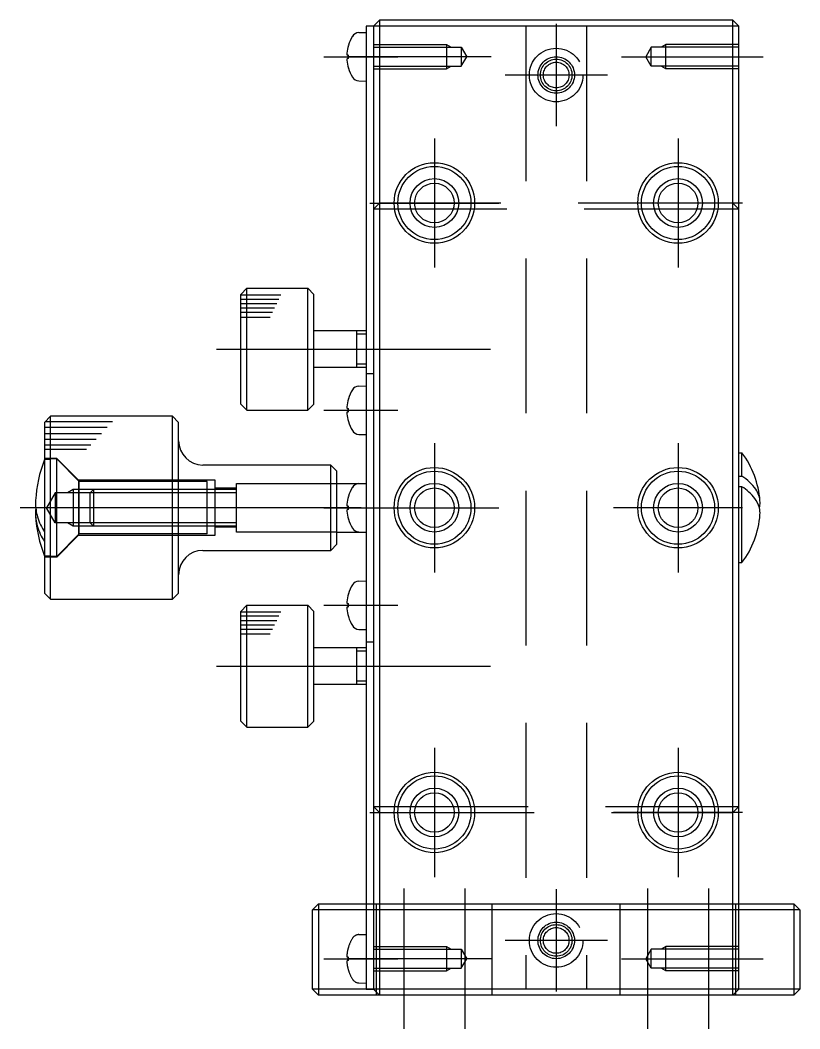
# Model space of a CAD drawing. Extents: x 1 to 266, y 0 to 225.
# Drawn here: x 201.6 to 265.6, y 64.4 to 147.2 of the extents above; entities that cross this region are included whole.
import ezdxf

# ---------------------------------------------------------------- set-up
doc = ezdxf.new("R2010")
doc.units = 0
doc.linetypes.add('CENTER', pattern=[50.8, 31.75, -6.35, 6.35, -6.35])
doc.linetypes.add('DASHED', pattern=[19.05, 12.7, -6.35])
doc.layers.get('0').update_dxf_attribs({"linetype": 'CONTINUOUS'})
doc.layers.add('CENTER', color=1, linetype='CENTER')

msp = doc.modelspace()

# ---------------------------------------------------------------- linework, layer by layer
at = {"color": 7, "linetype": 'CONTINUOUS'}
for p, q in [((230.596, 146.651), (229.996, 146.651)), ((229.996, 146.651), (229.996, 74.651)), ((231.096, 147.151), (230.596, 146.651)), ((230.596, 146.651), (230.596, 74.651)), ((260.596, 146.651), (230.596, 146.651)), ((260.096, 147.151), (231.096, 147.151)), ((231.096, 147.151), (231.096, 74.651)), ((260.596, 146.651), (260.096, 147.151)), ((260.096, 74.651), (260.096, 147.151)), ((260.596, 74.651), (260.596, 146.651)), ((229.392, 146.13), (229.996, 146.151)), ((229.392, 146.13), (229.996, 146.151)), ((228.533, 145.068), (228.533, 145.069)), ((228.533, 145.068), (228.533, 145.069)), ((228.533, 144.289), (228.533, 144.012)), ((228.533, 144.012), (228.533, 144.289)), ((228.533, 143.234), (228.533, 143.232)), ((228.533, 143.234), (228.533, 143.232)), ((229.392, 142.172), (229.996, 142.151)), ((229.392, 142.172), (229.996, 142.151)), ((219.706, 124.651), (220.206, 125.151)), ((220.206, 115.151), (220.206, 125.151)), ((220.206, 125.151), (225.206, 125.151)), ((225.206, 115.151), (225.206, 125.151)), ((225.706, 124.651), (225.206, 125.151)), ((219.706, 115.651), (219.706, 124.651)), ((225.706, 115.651), (225.706, 124.651)), ((229.206, 121.651), (225.706, 121.651)), ((229.206, 121.651), (229.206, 118.651)), ((229.996, 121.651), (229.206, 121.651)), ((229.206, 118.651), (225.706, 118.651)), ((229.996, 118.651), (229.206, 118.651)), ((229.392, 117.13), (229.996, 117.151)), ((229.392, 117.13), (229.996, 117.151)), ((228.533, 116.068), (228.533, 116.069)), ((228.533, 116.068), (228.533, 116.069)), ((219.706, 115.651), (220.206, 115.151)), ((220.206, 115.151), (225.206, 115.151)), ((225.706, 115.651), (225.206, 115.151)), ((228.533, 115.289), (228.533, 115.012)), ((228.533, 115.012), (228.533, 115.289)), ((204.096, 114.651), (203.596, 114.151)), ((214.096, 114.651), (204.096, 114.651)), ((204.096, 99.651), (204.096, 114.651)), ((214.596, 114.151), (214.096, 114.651)), ((214.096, 99.651), (214.096, 114.651)), ((228.533, 114.234), (228.533, 114.232)), ((228.533, 114.234), (228.533, 114.232)), ((203.596, 114.151), (203.596, 107.151)), ((214.596, 112.651), (214.596, 114.151)), ((214.596, 101.651), (214.596, 112.651)), ((229.392, 113.172), (229.996, 113.151)), ((229.392, 113.172), (229.996, 113.151)), ((260.596, 111.651), (260.846, 111.651)), ((260.846, 109.746), (260.846, 111.651)), ((227.096, 110.651), (216.596, 110.651)), ((227.596, 110.151), (227.096, 110.651)), ((227.096, 103.651), (227.096, 110.651)), ((227.596, 107.151), (227.596, 110.151)), ((260.596, 109.746), (260.846, 109.746)), ((227.596, 109.151), (229.996, 109.151)), ((229.392, 109.13), (229.996, 109.151)), ((229.392, 109.13), (229.996, 109.151)), ((260.846, 108.87), (260.596, 108.87)), ((260.846, 102.651), (260.846, 108.87)), ((228.533, 108.068), (228.533, 108.069)), ((228.533, 108.068), (228.533, 108.069)), ((203.596, 107.151), (203.596, 100.151)), ((227.596, 104.151), (227.596, 107.151)), ((228.533, 107.289), (228.533, 107.012)), ((228.533, 107.012), (228.533, 107.289)), ((228.533, 106.234), (228.533, 106.232)), ((228.533, 106.234), (228.533, 106.232)), ((227.596, 105.151), (229.996, 105.151)), ((229.392, 105.172), (229.996, 105.151)), ((229.392, 105.172), (229.996, 105.151)), ((216.596, 103.651), (227.096, 103.651)), ((227.096, 103.651), (227.596, 104.151)), ((260.596, 102.651), (260.846, 102.651)), ((214.596, 100.151), (214.596, 101.651)), ((229.392, 101.13), (229.996, 101.151)), ((229.392, 101.13), (229.996, 101.151)), ((203.596, 100.151), (204.096, 99.651)), ((214.096, 99.651), (214.596, 100.151)), ((204.096, 99.651), (214.096, 99.651)), ((228.533, 100.068), (228.533, 100.069)), ((228.533, 100.068), (228.533, 100.069)), ((219.706, 98.651), (220.206, 99.151)), ((219.706, 89.651), (219.706, 98.651)), ((220.206, 89.151), (220.206, 99.151)), ((220.206, 99.151), (225.206, 99.151)), ((225.206, 89.151), (225.206, 99.151)), ((225.706, 98.651), (225.206, 99.151)), ((225.706, 89.651), (225.706, 98.651)), ((228.533, 99.289), (228.533, 99.012)), ((228.533, 99.012), (228.533, 99.289)), ((228.533, 98.234), (228.533, 98.232)), ((228.533, 98.234), (228.533, 98.232)), ((229.392, 97.172), (229.996, 97.151)), ((229.392, 97.172), (229.996, 97.151)), ((229.206, 95.651), (225.706, 95.651)), ((229.206, 95.651), (229.206, 92.651)), ((229.996, 95.651), (229.206, 95.651)), ((229.206, 92.651), (225.706, 92.651)), ((229.996, 92.651), (229.206, 92.651)), ((219.706, 89.651), (220.206, 89.151)), ((225.706, 89.651), (225.206, 89.151)), ((220.206, 89.151), (225.206, 89.151)), ((225.596, 74.151), (226.096, 74.651)), ((226.096, 74.651), (265.096, 74.651)), ((226.096, 74.651), (226.096, 67.151)), ((265.096, 74.651), (265.596, 74.151)), ((265.096, 74.651), (265.096, 67.151)), ((225.596, 67.651), (225.596, 74.151)), ((265.596, 74.151), (225.596, 74.151)), ((265.596, 74.151), (265.596, 67.651)), ((265.596, 67.651), (225.596, 67.651)), ((226.096, 67.151), (225.596, 67.651)), ((265.096, 67.151), (226.096, 67.151)), ((265.596, 67.651), (265.096, 67.151))]:
    msp.add_line(p, q, dxfattribs=at)
at = {"color": 3, "linetype": 'DASHED'}
for p, q in [((243.096, 146.651), (243.096, 67.651)), ((248.096, 146.651), (248.096, 67.651)), ((230.596, 145.151), (236.596, 145.151)), ((230.596, 144.934), (237.796, 144.934)), ((236.596, 145.151), (236.971, 144.934)), ((236.596, 145.151), (236.596, 143.151)), ((237.796, 144.934), (237.796, 143.367)), ((237.796, 144.934), (238.248, 144.151)), ((253.396, 144.934), (252.944, 144.151)), ((260.596, 144.934), (253.396, 144.934)), ((253.396, 143.367), (253.396, 144.934)), ((254.596, 145.151), (254.221, 144.934)), ((260.596, 145.151), (254.596, 145.151)), ((254.596, 143.151), (254.596, 145.151)), ((237.796, 143.367), (238.248, 144.151)), ((253.396, 143.367), (252.944, 144.151)), ((230.596, 143.367), (237.796, 143.367)), ((236.596, 143.151), (236.971, 143.367)), ((260.596, 143.367), (253.396, 143.367)), ((254.596, 143.151), (254.221, 143.367)), ((230.596, 143.151), (236.596, 143.151)), ((260.596, 143.151), (254.596, 143.151)), ((231.096, 132.151), (230.596, 131.651)), ((260.596, 131.651), (230.596, 131.651)), ((260.096, 132.151), (231.096, 132.151)), ((260.596, 131.651), (260.096, 132.151)), ((229.996, 118.151), (230.596, 118.151)), ((204.596, 111.201), (203.596, 111.201)), ((204.096, 111.119), (203.596, 111.119)), ((204.596, 111.151), (204.096, 111.151)), ((204.596, 103.101), (204.596, 111.201)), ((204.596, 111.201), (206.396, 109.401)), ((206.446, 109.301), (204.596, 111.151)), ((217.596, 109.401), (206.396, 109.401)), ((206.396, 109.401), (206.396, 104.901)), ((216.946, 109.301), (206.446, 109.301)), ((206.446, 105.001), (206.446, 109.301)), ((216.946, 105.001), (216.946, 109.301)), ((217.596, 104.901), (217.596, 109.401)), ((205.957, 108.651), (205.489, 108.38)), ((216.957, 108.651), (205.957, 108.651)), ((205.957, 108.651), (205.957, 105.651)), ((207.346, 108.38), (207.616, 108.651)), ((219.346, 108.651), (207.616, 108.651)), ((207.616, 108.651), (207.616, 105.651)), ((219.346, 108.751), (217.596, 108.751)), ((219.346, 105.151), (219.346, 109.151)), ((219.346, 105.151), (219.346, 109.151)), ((219.346, 109.151), (227.596, 109.151)), ((204.457, 108.38), (203.747, 107.151)), ((216.957, 108.38), (204.457, 108.38)), ((204.457, 108.38), (204.457, 105.921)), ((219.346, 108.38), (207.346, 108.38)), ((207.346, 105.921), (207.346, 108.38)), ((204.457, 105.921), (203.747, 107.151)), ((216.957, 105.921), (204.457, 105.921)), ((205.957, 105.651), (205.489, 105.921)), ((219.346, 105.921), (207.346, 105.921)), ((207.616, 105.651), (207.346, 105.921)), ((216.957, 105.651), (205.957, 105.651)), ((219.346, 105.651), (207.616, 105.651)), ((219.346, 105.551), (217.596, 105.551)), ((227.596, 105.151), (219.346, 105.151)), ((206.446, 105.001), (204.596, 103.151)), ((206.396, 104.901), (204.596, 103.101)), ((206.396, 104.901), (217.596, 104.901)), ((216.946, 105.001), (206.446, 105.001)), ((204.096, 103.182), (203.596, 103.182)), ((204.596, 103.101), (203.596, 103.101)), ((204.596, 103.151), (204.096, 103.151)), ((229.996, 96.151), (230.596, 96.151)), ((230.596, 82.651), (231.096, 82.151)), ((230.596, 82.651), (260.596, 82.651)), ((231.096, 82.151), (260.096, 82.151)), ((260.096, 82.151), (260.596, 82.651)), ((229.996, 74.651), (229.996, 67.651)), ((230.596, 74.651), (230.596, 67.651)), ((230.846, 67.151), (230.846, 74.651)), ((231.096, 74.651), (231.096, 67.151)), ((240.346, 67.151), (240.346, 74.651)), ((250.846, 67.151), (250.846, 74.651)), ((260.096, 67.151), (260.096, 74.651)), ((260.346, 67.151), (260.346, 74.651)), ((260.596, 67.651), (260.596, 74.651)), ((229.392, 72.13), (229.996, 72.151)), ((229.392, 72.13), (229.996, 72.151)), ((228.533, 71.068), (228.533, 71.069)), ((228.533, 71.068), (228.533, 71.069)), ((230.596, 71.151), (236.596, 71.151)), ((230.596, 70.934), (237.796, 70.934)), ((236.596, 71.151), (236.971, 70.934)), ((236.596, 71.151), (236.596, 69.151)), ((237.796, 70.934), (237.796, 69.367)), ((237.796, 70.934), (238.248, 70.151)), ((253.396, 70.934), (252.944, 70.151)), ((260.596, 70.934), (253.396, 70.934)), ((253.396, 69.367), (253.396, 70.934)), ((254.596, 71.151), (254.221, 70.934)), ((260.596, 71.151), (254.596, 71.151)), ((254.596, 69.151), (254.596, 71.151)), ((228.533, 70.289), (228.533, 70.012)), ((228.533, 70.012), (228.533, 70.289)), ((237.796, 69.367), (238.248, 70.151)), ((253.396, 69.367), (252.944, 70.151)), ((228.533, 69.234), (228.533, 69.232)), ((228.533, 69.234), (228.533, 69.232)), ((230.596, 69.367), (237.796, 69.367)), ((230.596, 69.151), (236.596, 69.151)), ((236.596, 69.151), (236.971, 69.367)), ((260.596, 69.367), (253.396, 69.367)), ((254.596, 69.151), (254.221, 69.367)), ((260.596, 69.151), (254.596, 69.151)), ((229.392, 68.172), (229.996, 68.151)), ((229.392, 68.172), (229.996, 68.151)), ((229.996, 67.651), (230.596, 67.651)), ((230.596, 67.651), (231.096, 67.151)), ((260.096, 67.151), (260.596, 67.651))]:
    msp.add_line(p, q, dxfattribs=at)
at = {"color": 3, "linetype": 'CONTINUOUS'}
for p, q in [((222.997, 124.577), (219.709, 124.577)), ((222.834, 124.242), (219.709, 124.242)), ((222.66, 123.884), (219.709, 123.884)), ((222.485, 123.526), (219.709, 123.526)), ((222.311, 123.168), (219.709, 123.168)), ((222.116, 122.766), (219.709, 122.766)), ((229.996, 121.38), (229.206, 121.38)), ((229.996, 118.921), (229.206, 118.921)), ((209.18, 114.196), (203.641, 114.196)), ((208.74, 113.728), (203.596, 113.728)), ((208.268, 113.227), (203.596, 113.227)), ((207.828, 112.76), (203.596, 112.76)), ((207.388, 112.292), (203.596, 112.292)), ((207.042, 111.925), (203.596, 111.925)), ((222.997, 98.577), (219.709, 98.577)), ((222.834, 98.242), (219.709, 98.242)), ((222.66, 97.884), (219.709, 97.884)), ((222.485, 97.526), (219.709, 97.526)), ((222.311, 97.168), (219.709, 97.168)), ((222.116, 96.766), (219.709, 96.766)), ((229.996, 95.38), (229.206, 95.38)), ((229.996, 92.921), (229.206, 92.921))]:
    msp.add_line(p, q, dxfattribs=at)
at = {"color": 3, "linetype": 'DASHED'}
for centre, radius in [((245.596, 142.651), 2.2), ((245.596, 142.651), 1.5), ((245.596, 142.651), 1.3), ((245.596, 142.651), 1.056), ((245.596, 71.651), 2.2), ((245.596, 71.651), 1.5), ((245.596, 71.651), 1.3), ((245.596, 71.651), 1.056)]:
    msp.add_circle(centre, radius, dxfattribs=at)
at = {"color": 3, "linetype": 'CONTINUOUS'}
for centre, radius in [((235.596, 132.151), 3.3), ((235.596, 132.151), 3), ((255.596, 132.151), 3.3), ((255.596, 132.151), 3), ((235.596, 132.151), 2), ((255.596, 132.151), 2), ((235.596, 107.151), 3.3), ((235.596, 107.151), 3), ((255.596, 107.151), 3.3), ((255.596, 107.151), 3), ((235.596, 107.151), 2), ((255.596, 107.151), 2), ((235.596, 82.151), 3.3), ((255.596, 82.151), 3.3), ((235.596, 82.151), 3), ((255.596, 82.151), 3), ((235.596, 82.151), 2), ((255.596, 82.151), 2)]:
    msp.add_circle(centre, radius, dxfattribs=at)
at = {"color": 7, "linetype": 'CONTINUOUS'}
for centre in [(235.596, 132.151), (255.596, 132.151), (235.596, 107.151), (255.596, 107.151), (235.596, 82.151), (255.596, 82.151)]:
    msp.add_circle(centre, 1.621, dxfattribs=at)
for centre, radius, start, end in [((231.596, 144.151), 3.2, 148.45538, 162.98882), ((231.596, 144.151), 3.2, 148.45538, 162.98882), ((229.414, 145.49), 0.64, 92, 148.45538), ((229.414, 145.49), 0.64, 92, 148.45538), ((231.605, 144.155), 3.204, 163.27974, 174.89641), ((231.605, 144.155), 3.204, 163.27974, 174.89641), ((228.593, 145.069), 0.06, 162.98882, 180), ((228.593, 145.069), 0.06, 162.98882, 180), ((229.41, 144.34), 1.002, 176.99389, 177.63853), ((229.41, 144.34), 1.002, 176.99389, 177.63853), ((229.301, 144.344), 0.892, 177.63599, 178.3187), ((229.301, 144.344), 0.892, 177.63599, 178.3187), ((229.152, 144.348), 0.744, 178.31501, 179.07425), ((229.152, 144.348), 0.744, 178.31501, 179.07425), ((228.98, 144.351), 0.572, 179.06839, 179.96386), ((228.98, 144.351), 0.572, 179.06839, 179.96386), ((228.826, 144.351), 0.417, 179.9656, 181.06886), ((228.826, 144.351), 0.417, 179.9656, 181.06886), ((228.723, 144.349), 0.314, 181.05886, 182.40016), ((228.723, 144.349), 0.314, 181.05886, 182.40016), ((228.621, 144.345), 0.212, 182.38182, 184.14423), ((228.621, 144.345), 0.212, 182.38182, 184.14423), ((228.534, 144.338), 0.125, 184.10502, 186.66118), ((228.534, 144.338), 0.125, 184.10502, 186.66118), ((229.744, 144.321), 1.336, 174.87667, 176.92949), ((229.744, 144.321), 1.336, 174.87667, 176.92949), ((228.472, 144.331), 0.0626, 186.59488, 190.69152), ((228.472, 144.331), 0.0626, 186.59488, 190.69152), ((228.438, 144.325), 0.028, 190.52504, 197.40437), ((228.438, 144.325), 0.028, 190.52504, 197.40437), ((228.438, 143.977), 0.028, 162.59563, 169.47496), ((228.438, 143.977), 0.028, 162.59563, 169.47496), ((228.42, 144.319), 0.00929, 196.83199, 210.98109), ((228.42, 144.319), 0.00929, 196.83199, 210.98109), ((228.42, 143.982), 0.00929, 149.01891, 163.16801), ((228.42, 143.982), 0.00929, 149.01891, 163.16801), ((228.414, 144.315), 0.00222, 209.56799, 245.9004), ((228.414, 144.315), 0.00222, 209.56799, 245.9004), ((228.414, 143.986), 0.00222, 114.0996, 150.43201), ((228.414, 143.986), 0.00222, 114.0996, 150.43201), ((228.695, 145.403), 1.125, 255.49038, 261.86939), ((228.695, 145.403), 1.125, 255.49038, 261.86939), ((228.695, 142.899), 1.125, 98.13061, 104.50962), ((228.695, 142.899), 1.125, 98.13061, 104.50962), ((228.534, 143.963), 0.125, 173.33882, 175.89498), ((228.534, 143.963), 0.125, 173.33882, 175.89498), ((228.621, 143.957), 0.212, 175.85577, 177.61818), ((228.621, 143.957), 0.212, 175.85577, 177.61818), ((228.723, 143.952), 0.314, 177.59984, 178.94114), ((228.723, 143.952), 0.314, 177.59984, 178.94114), ((228.826, 143.95), 0.417, 178.93114, 180.0344), ((228.826, 143.95), 0.417, 178.93114, 180.0344), ((228.98, 143.95), 0.572, 180.03614, 180.93161), ((228.98, 143.95), 0.572, 180.03614, 180.93161), ((229.152, 143.953), 0.744, 180.92575, 181.68499), ((229.152, 143.953), 0.744, 180.92575, 181.68499), ((229.301, 143.957), 0.892, 181.6813, 182.36401), ((229.301, 143.957), 0.892, 181.6813, 182.36401), ((229.41, 143.962), 1.002, 182.36147, 183.00611), ((229.41, 143.962), 1.002, 182.36147, 183.00611), ((228.472, 143.97), 0.0626, 169.30848, 173.40512), ((228.472, 143.97), 0.0626, 169.30848, 173.40512), ((229.744, 143.981), 1.336, 183.07051, 185.12333), ((229.744, 143.981), 1.336, 183.07051, 185.12333), ((231.605, 144.147), 3.204, 185.10359, 196.72026), ((231.605, 144.147), 3.204, 185.10359, 196.72026), ((228.593, 143.232), 0.06, 180, 197.01118), ((228.593, 143.232), 0.06, 180, 197.01118), ((231.596, 144.151), 3.2, 197.01118, 211.54462), ((231.596, 144.151), 3.2, 197.01118, 211.54462), ((229.414, 142.811), 0.64, 211.54462, 268), ((229.414, 142.811), 0.64, 211.54462, 268), ((231.596, 115.151), 3.2, 148.45538, 162.98882), ((231.596, 115.151), 3.2, 148.45538, 162.98882), ((229.414, 116.49), 0.64, 92, 148.45538), ((229.414, 116.49), 0.64, 92, 148.45538), ((231.605, 115.155), 3.204, 163.27974, 174.89641), ((231.605, 115.155), 3.204, 163.27974, 174.89641), ((228.593, 116.069), 0.06, 162.98882, 180), ((228.593, 116.069), 0.06, 162.98882, 180), ((229.41, 115.34), 1.002, 176.99389, 177.63853), ((229.41, 115.34), 1.002, 176.99389, 177.63853), ((229.301, 115.344), 0.892, 177.63599, 178.3187), ((229.301, 115.344), 0.892, 177.63599, 178.3187), ((229.152, 115.348), 0.744, 178.31501, 179.07425), ((229.152, 115.348), 0.744, 178.31501, 179.07425), ((228.98, 115.351), 0.572, 179.06839, 179.96386), ((228.98, 115.351), 0.572, 179.06839, 179.96386), ((228.826, 115.351), 0.417, 179.9656, 181.06886), ((228.826, 115.351), 0.417, 179.9656, 181.06886), ((228.723, 115.349), 0.314, 181.05886, 182.40016), ((228.723, 115.349), 0.314, 181.05886, 182.40016), ((228.621, 115.345), 0.212, 182.38182, 184.14423), ((228.621, 115.345), 0.212, 182.38182, 184.14423), ((228.534, 115.338), 0.125, 184.10502, 186.66118), ((228.534, 115.338), 0.125, 184.10502, 186.66118), ((229.744, 115.321), 1.336, 174.87667, 176.92949), ((229.744, 115.321), 1.336, 174.87667, 176.92949), ((228.472, 115.331), 0.0626, 186.59488, 190.69152), ((228.472, 115.331), 0.0626, 186.59488, 190.69152), ((228.438, 115.325), 0.028, 190.52504, 197.40437), ((228.438, 115.325), 0.028, 190.52504, 197.40437), ((228.42, 115.319), 0.00929, 196.83199, 210.98109), ((228.42, 115.319), 0.00929, 196.83199, 210.98109), ((228.414, 115.315), 0.00222, 209.56799, 245.9004), ((228.414, 115.315), 0.00222, 209.56799, 245.9004), ((228.695, 116.403), 1.125, 255.49038, 261.86939), ((228.695, 116.403), 1.125, 255.49038, 261.86939), ((228.534, 114.963), 0.125, 173.33882, 175.89498), ((228.534, 114.963), 0.125, 173.33882, 175.89498), ((228.621, 114.957), 0.212, 175.85577, 177.61818), ((228.621, 114.957), 0.212, 175.85577, 177.61818), ((228.723, 114.952), 0.314, 177.59984, 178.94114), ((228.723, 114.952), 0.314, 177.59984, 178.94114), ((228.826, 114.95), 0.417, 178.93114, 180.0344), ((228.826, 114.95), 0.417, 178.93114, 180.0344), ((228.98, 114.95), 0.572, 180.03614, 180.93161), ((228.98, 114.95), 0.572, 180.03614, 180.93161), ((229.152, 114.953), 0.744, 180.92575, 181.68499), ((229.152, 114.953), 0.744, 180.92575, 181.68499), ((229.301, 114.957), 0.892, 181.6813, 182.36401), ((229.301, 114.957), 0.892, 181.6813, 182.36401), ((229.41, 114.962), 1.002, 182.36147, 183.00611), ((229.41, 114.962), 1.002, 182.36147, 183.00611), ((228.438, 114.977), 0.028, 162.59563, 169.47496), ((228.438, 114.977), 0.028, 162.59563, 169.47496), ((228.472, 114.97), 0.0626, 169.30848, 173.40512), ((228.472, 114.97), 0.0626, 169.30848, 173.40512), ((229.744, 114.981), 1.336, 183.07051, 185.12333), ((229.744, 114.981), 1.336, 183.07051, 185.12333), ((228.42, 114.982), 0.00929, 149.01891, 163.16801), ((228.42, 114.982), 0.00929, 149.01891, 163.16801), ((228.414, 114.986), 0.00222, 114.0996, 150.43201), ((228.414, 114.986), 0.00222, 114.0996, 150.43201), ((228.695, 113.899), 1.125, 98.13061, 104.50962), ((228.695, 113.899), 1.125, 98.13061, 104.50962), ((231.605, 115.147), 3.204, 185.10359, 196.72026), ((231.605, 115.147), 3.204, 185.10359, 196.72026), ((228.593, 114.232), 0.06, 180, 197.01118), ((228.593, 114.232), 0.06, 180, 197.01118), ((231.596, 115.151), 3.2, 197.01118, 211.54462), ((231.596, 115.151), 3.2, 197.01118, 211.54462), ((229.414, 113.811), 0.64, 211.54462, 268), ((229.414, 113.811), 0.64, 211.54462, 268), ((216.596, 112.651), 2, 180, 270), ((213.886, 107.119), 11.04, 158.75733, 176.77098), ((254.846, 107.151), 7.5, 4.36504, 36.8699), ((258.752, 106.388), 3.957, 35.1041, 58.05502), ((231.596, 107.151), 3.2, 148.45538, 162.98882), ((231.596, 107.151), 3.2, 148.45538, 162.98882), ((229.414, 108.49), 0.64, 92, 148.45538), ((229.414, 108.49), 0.64, 92, 148.45538), ((258.728, 105.467), 4.009, 37.64817, 58.10199), ((260.319, 107.545), 2.011, 1.24347, 33.81228), ((206.759, 107.553), 3.902, 176.76997, 179.99935), ((231.605, 107.155), 3.204, 163.27974, 174.89641), ((231.605, 107.155), 3.204, 163.27974, 174.89641), ((228.593, 108.069), 0.06, 162.98882, 180), ((228.593, 108.069), 0.06, 162.98882, 180), ((260.164, 106.597), 2.182, 14.70908, 37.19115), ((260.541, 107.592), 1.789, 345.7199, 359.89689), ((206.859, 107.529), 4.002, 179.65945, 196.48253), ((206.768, 106.748), 3.91, 174.31103, 179.9962), ((206.845, 106.723), 3.988, 179.63822, 195.20935), ((229.41, 107.34), 1.002, 176.99389, 177.63853), ((229.41, 107.34), 1.002, 176.99389, 177.63853), ((229.301, 107.344), 0.892, 177.63599, 178.3187), ((229.301, 107.344), 0.892, 177.63599, 178.3187), ((229.152, 107.348), 0.744, 178.31501, 179.07425), ((229.152, 107.348), 0.744, 178.31501, 179.07425), ((228.98, 107.351), 0.572, 179.06839, 179.96386), ((228.98, 107.351), 0.572, 179.06839, 179.96386), ((228.826, 107.351), 0.417, 179.9656, 181.06886), ((228.826, 107.351), 0.417, 179.9656, 181.06886), ((228.723, 107.349), 0.314, 181.05886, 182.40016), ((228.723, 107.349), 0.314, 181.05886, 182.40016), ((228.621, 107.345), 0.212, 182.38182, 184.14423), ((228.621, 107.345), 0.212, 182.38182, 184.14423), ((228.534, 107.338), 0.125, 184.10502, 186.66118), ((228.534, 107.338), 0.125, 184.10502, 186.66118), ((228.534, 106.963), 0.125, 173.33882, 175.89498), ((228.534, 106.963), 0.125, 173.33882, 175.89498), ((228.621, 106.957), 0.212, 175.85577, 177.61818), ((228.621, 106.957), 0.212, 175.85577, 177.61818), ((228.723, 106.952), 0.314, 177.59984, 178.94114), ((228.723, 106.952), 0.314, 177.59984, 178.94114), ((228.826, 106.95), 0.417, 178.93114, 180.0344), ((228.826, 106.95), 0.417, 178.93114, 180.0344), ((228.98, 106.95), 0.572, 180.03614, 180.93161), ((228.98, 106.95), 0.572, 180.03614, 180.93161), ((229.152, 106.953), 0.744, 180.92575, 181.68499), ((229.152, 106.953), 0.744, 180.92575, 181.68499), ((229.301, 106.957), 0.892, 181.6813, 182.36401), ((229.301, 106.957), 0.892, 181.6813, 182.36401), ((229.41, 106.962), 1.002, 182.36147, 183.00611), ((229.41, 106.962), 1.002, 182.36147, 183.00611), ((229.744, 107.321), 1.336, 174.87667, 176.92949), ((229.744, 107.321), 1.336, 174.87667, 176.92949), ((228.472, 107.331), 0.0626, 186.59488, 190.69152), ((228.472, 107.331), 0.0626, 186.59488, 190.69152), ((228.438, 107.325), 0.028, 190.52504, 197.40437), ((228.438, 107.325), 0.028, 190.52504, 197.40437), ((228.438, 106.977), 0.028, 162.59563, 169.47496), ((228.438, 106.977), 0.028, 162.59563, 169.47496), ((228.472, 106.97), 0.0626, 169.30848, 173.40512), ((228.472, 106.97), 0.0626, 169.30848, 173.40512), ((229.744, 106.981), 1.336, 183.07051, 185.12333), ((229.744, 106.981), 1.336, 183.07051, 185.12333), ((228.42, 107.319), 0.00929, 196.83199, 210.98109), ((228.42, 107.319), 0.00929, 196.83199, 210.98109), ((228.42, 106.982), 0.00929, 149.01891, 163.16801), ((228.42, 106.982), 0.00929, 149.01891, 163.16801), ((228.414, 107.315), 0.00222, 209.56799, 245.9004), ((228.414, 107.315), 0.00222, 209.56799, 245.9004), ((228.414, 106.986), 0.00222, 114.0996, 150.43201), ((228.414, 106.986), 0.00222, 114.0996, 150.43201), ((228.695, 108.403), 1.125, 255.49038, 261.86939), ((228.695, 108.403), 1.125, 255.49038, 261.86939), ((228.695, 105.899), 1.125, 98.13061, 104.50962), ((228.695, 105.899), 1.125, 98.13061, 104.50962), ((231.605, 107.147), 3.204, 185.10359, 196.72026), ((231.605, 107.147), 3.204, 185.10359, 196.72026), ((260.561, 106.712), 1.768, 355.69857, 14.35149), ((213.004, 107), 10.153, 182.83475, 202.08574), ((207.512, 107.738), 4.687, 196.66732, 213.33896), ((228.593, 106.232), 0.06, 180, 197.01118), ((228.593, 106.232), 0.06, 180, 197.01118), ((231.596, 107.151), 3.2, 197.01118, 211.54462), ((231.596, 107.151), 3.2, 197.01118, 211.54462), ((254.846, 107.151), 7.5, 323.1301, 355.63496), ((207.572, 106.959), 4.751, 195.64898, 213.19459), ((229.414, 105.811), 0.64, 211.54462, 268), ((229.414, 105.811), 0.64, 211.54462, 268), ((216.596, 101.651), 2, 90, 180), ((229.414, 100.49), 0.64, 92, 148.45538), ((229.414, 100.49), 0.64, 92, 148.45538), ((231.596, 99.151), 3.2, 148.45538, 162.98882), ((231.596, 99.151), 3.2, 148.45538, 162.98882), ((229.41, 99.34), 1.002, 176.99389, 177.63853), ((229.41, 99.34), 1.002, 176.99389, 177.63853), ((229.301, 99.344), 0.892, 177.63599, 178.3187), ((229.301, 99.344), 0.892, 177.63599, 178.3187), ((229.152, 99.348), 0.744, 178.31501, 179.07425), ((229.152, 99.348), 0.744, 178.31501, 179.07425), ((228.98, 99.351), 0.572, 179.06839, 179.96386), ((228.98, 99.351), 0.572, 179.06839, 179.96386), ((228.826, 99.351), 0.417, 179.9656, 181.06886), ((228.826, 99.351), 0.417, 179.9656, 181.06886), ((228.723, 99.349), 0.314, 181.05886, 182.40016), ((228.723, 99.349), 0.314, 181.05886, 182.40016), ((228.621, 99.345), 0.212, 182.38182, 184.14423), ((228.621, 99.345), 0.212, 182.38182, 184.14423), ((228.534, 99.338), 0.125, 184.10502, 186.66118), ((228.534, 99.338), 0.125, 184.10502, 186.66118), ((229.744, 99.321), 1.336, 174.87667, 176.92949), ((229.744, 99.321), 1.336, 174.87667, 176.92949), ((228.472, 99.331), 0.0626, 186.59488, 190.69152), ((228.472, 99.331), 0.0626, 186.59488, 190.69152), ((228.438, 99.325), 0.028, 190.52504, 197.40437), ((228.438, 99.325), 0.028, 190.52504, 197.40437), ((228.42, 99.319), 0.00929, 196.83199, 210.98109), ((228.42, 99.319), 0.00929, 196.83199, 210.98109), ((228.414, 99.315), 0.00222, 209.56799, 245.9004), ((228.414, 99.315), 0.00222, 209.56799, 245.9004), ((231.605, 99.155), 3.204, 163.27974, 174.89641), ((231.605, 99.155), 3.204, 163.27974, 174.89641), ((228.695, 100.403), 1.125, 255.49038, 261.86939), ((228.695, 100.403), 1.125, 255.49038, 261.86939), ((228.593, 100.069), 0.06, 162.98882, 180), ((228.593, 100.069), 0.06, 162.98882, 180), ((228.534, 98.963), 0.125, 173.33882, 175.89498), ((228.534, 98.963), 0.125, 173.33882, 175.89498), ((228.621, 98.957), 0.212, 175.85577, 177.61818), ((228.621, 98.957), 0.212, 175.85577, 177.61818), ((228.723, 98.952), 0.314, 177.59984, 178.94114), ((228.723, 98.952), 0.314, 177.59984, 178.94114), ((228.826, 98.95), 0.417, 178.93114, 180.0344), ((228.826, 98.95), 0.417, 178.93114, 180.0344), ((228.98, 98.95), 0.572, 180.03614, 180.93161), ((228.98, 98.95), 0.572, 180.03614, 180.93161), ((229.152, 98.953), 0.744, 180.92575, 181.68499), ((229.152, 98.953), 0.744, 180.92575, 181.68499), ((229.301, 98.957), 0.892, 181.6813, 182.36401), ((229.301, 98.957), 0.892, 181.6813, 182.36401), ((229.41, 98.962), 1.002, 182.36147, 183.00611), ((229.41, 98.962), 1.002, 182.36147, 183.00611), ((228.438, 98.977), 0.028, 162.59563, 169.47496), ((228.438, 98.977), 0.028, 162.59563, 169.47496), ((228.472, 98.97), 0.0626, 169.30848, 173.40512), ((228.472, 98.97), 0.0626, 169.30848, 173.40512), ((229.744, 98.981), 1.336, 183.07051, 185.12333), ((229.744, 98.981), 1.336, 183.07051, 185.12333), ((228.42, 98.982), 0.00929, 149.01891, 163.16801), ((228.42, 98.982), 0.00929, 149.01891, 163.16801), ((228.414, 98.986), 0.00222, 114.0996, 150.43201), ((228.414, 98.986), 0.00222, 114.0996, 150.43201), ((228.695, 97.899), 1.125, 98.13061, 104.50962), ((228.695, 97.899), 1.125, 98.13061, 104.50962), ((231.605, 99.147), 3.204, 185.10359, 196.72026), ((231.605, 99.147), 3.204, 185.10359, 196.72026), ((228.593, 98.232), 0.06, 180, 197.01118), ((228.593, 98.232), 0.06, 180, 197.01118), ((231.596, 99.151), 3.2, 197.01118, 211.54462), ((231.596, 99.151), 3.2, 197.01118, 211.54462), ((229.414, 97.811), 0.64, 211.54462, 268), ((229.414, 97.811), 0.64, 211.54462, 268)]:
    msp.add_arc(centre, radius, start, end, dxfattribs=at)
at = {"color": 3, "linetype": 'DASHED'}
for centre, radius, start, end in [((229.414, 71.49), 0.64, 92, 148.45538), ((229.414, 71.49), 0.64, 92, 148.45538), ((231.596, 70.151), 3.2, 148.45538, 162.98882), ((231.596, 70.151), 3.2, 148.45538, 162.98882), ((229.41, 70.34), 1.002, 176.99389, 177.63853), ((229.41, 70.34), 1.002, 176.99389, 177.63853), ((229.301, 70.344), 0.892, 177.63599, 178.3187), ((229.301, 70.344), 0.892, 177.63599, 178.3187), ((229.152, 70.348), 0.744, 178.31501, 179.07425), ((229.152, 70.348), 0.744, 178.31501, 179.07425), ((228.98, 70.351), 0.572, 179.06839, 179.96386), ((228.98, 70.351), 0.572, 179.06839, 179.96386), ((228.826, 70.351), 0.417, 179.9656, 181.06886), ((228.826, 70.351), 0.417, 179.9656, 181.06886), ((228.723, 70.349), 0.314, 181.05886, 182.40016), ((228.723, 70.349), 0.314, 181.05886, 182.40016), ((229.744, 70.321), 1.336, 174.87667, 176.92949), ((229.744, 70.321), 1.336, 174.87667, 176.92949), ((231.605, 70.155), 3.204, 163.27974, 174.89641), ((231.605, 70.155), 3.204, 163.27974, 174.89641), ((228.593, 71.069), 0.06, 162.98882, 180), ((228.593, 71.069), 0.06, 162.98882, 180), ((228.621, 70.345), 0.212, 182.38182, 184.14423), ((228.621, 70.345), 0.212, 182.38182, 184.14423), ((228.534, 70.338), 0.125, 184.10502, 186.66118), ((228.534, 70.338), 0.125, 184.10502, 186.66118), ((228.534, 69.963), 0.125, 173.33882, 175.89498), ((228.534, 69.963), 0.125, 173.33882, 175.89498), ((228.621, 69.957), 0.212, 175.85577, 177.61818), ((228.621, 69.957), 0.212, 175.85577, 177.61818), ((228.723, 69.952), 0.314, 177.59984, 178.94114), ((228.723, 69.952), 0.314, 177.59984, 178.94114), ((228.826, 69.95), 0.417, 178.93114, 180.0344), ((228.826, 69.95), 0.417, 178.93114, 180.0344), ((228.98, 69.95), 0.572, 180.03614, 180.93161), ((228.98, 69.95), 0.572, 180.03614, 180.93161), ((229.152, 69.953), 0.744, 180.92575, 181.68499), ((229.152, 69.953), 0.744, 180.92575, 181.68499), ((229.301, 69.957), 0.892, 181.6813, 182.36401), ((229.301, 69.957), 0.892, 181.6813, 182.36401), ((229.41, 69.962), 1.002, 182.36147, 183.00611), ((229.41, 69.962), 1.002, 182.36147, 183.00611), ((228.472, 70.331), 0.0626, 186.59488, 190.69152), ((228.472, 70.331), 0.0626, 186.59488, 190.69152), ((228.438, 70.325), 0.028, 190.52504, 197.40437), ((228.438, 70.325), 0.028, 190.52504, 197.40437), ((228.438, 69.977), 0.028, 162.59563, 169.47496), ((228.438, 69.977), 0.028, 162.59563, 169.47496), ((228.472, 69.97), 0.0626, 169.30848, 173.40512), ((228.472, 69.97), 0.0626, 169.30848, 173.40512), ((229.744, 69.981), 1.336, 183.07051, 185.12333), ((229.744, 69.981), 1.336, 183.07051, 185.12333), ((228.42, 70.319), 0.00929, 196.83199, 210.98109), ((228.42, 70.319), 0.00929, 196.83199, 210.98109), ((228.42, 69.982), 0.00929, 149.01891, 163.16801), ((228.42, 69.982), 0.00929, 149.01891, 163.16801), ((228.414, 70.315), 0.00222, 209.56799, 245.9004), ((228.414, 70.315), 0.00222, 209.56799, 245.9004), ((228.414, 69.986), 0.00222, 114.0996, 150.43201), ((228.414, 69.986), 0.00222, 114.0996, 150.43201), ((228.695, 71.403), 1.125, 255.49038, 261.86939), ((228.695, 71.403), 1.125, 255.49038, 261.86939), ((228.695, 68.899), 1.125, 98.13061, 104.50962), ((228.695, 68.899), 1.125, 98.13061, 104.50962), ((231.605, 70.147), 3.204, 185.10359, 196.72026), ((231.605, 70.147), 3.204, 185.10359, 196.72026), ((228.593, 69.232), 0.06, 180, 197.01118), ((228.593, 69.232), 0.06, 180, 197.01118), ((231.596, 70.151), 3.2, 197.01118, 211.54462), ((231.596, 70.151), 3.2, 197.01118, 211.54462), ((229.414, 68.811), 0.64, 211.54462, 268), ((229.414, 68.811), 0.64, 211.54462, 268)]:
    msp.add_arc(centre, radius, start, end, dxfattribs=at)
at = {"layer": 'CENTER', "color": 1, "linetype": 'CENTER'}
for p, q in [((245.596, 146.851), (245.596, 138.451)), ((226.533, 144.151), (232.596, 144.151)), ((240.248, 144.151), (228.596, 144.151)), ((250.944, 144.151), (262.596, 144.151)), ((249.796, 142.651), (241.396, 142.651)), ((235.596, 137.451), (235.596, 126.851)), ((255.596, 137.451), (255.596, 126.851)), ((235.596, 136.151), (235.596, 128.151)), ((255.596, 136.151), (255.596, 128.151)), ((230.296, 132.151), (240.896, 132.151)), ((231.596, 132.151), (239.596, 132.151)), ((260.896, 132.151), (250.296, 132.151)), ((259.596, 132.151), (251.596, 132.151)), ((217.706, 120.151), (240.206, 120.151)), ((226.533, 115.151), (232.596, 115.151)), ((235.596, 112.451), (235.596, 101.851)), ((255.596, 112.451), (255.596, 101.851)), ((235.596, 111.151), (235.596, 103.151)), ((255.596, 111.151), (255.596, 103.151)), ((229.596, 107.151), (201.596, 107.151)), ((226.533, 107.151), (232.596, 107.151)), ((228.596, 107.151), (239.206, 107.151)), ((230.296, 107.151), (240.896, 107.151)), ((231.596, 107.151), (239.596, 107.151)), ((260.896, 107.151), (250.296, 107.151)), ((259.596, 107.151), (251.596, 107.151)), ((226.533, 99.151), (232.596, 99.151)), ((217.706, 94.151), (240.206, 94.151)), ((235.596, 87.451), (235.596, 76.851)), ((255.596, 87.451), (255.596, 76.851)), ((235.596, 86.151), (235.596, 78.151)), ((255.596, 86.151), (255.596, 78.151)), ((230.296, 82.151), (240.896, 82.151)), ((231.596, 82.151), (239.596, 82.151)), ((260.896, 82.151), (250.296, 82.151)), ((259.596, 82.151), (251.596, 82.151)), ((233.096, 75.901), (233.096, 64.401)), ((238.096, 75.901), (238.096, 64.401)), ((245.596, 75.851), (245.596, 67.451)), ((253.096, 75.901), (253.096, 64.401)), ((258.096, 75.901), (258.096, 64.401)), ((249.796, 71.651), (241.396, 71.651)), ((226.533, 70.151), (232.596, 70.151)), ((240.248, 70.151), (228.596, 70.151)), ((250.944, 70.151), (262.596, 70.151))]:
    msp.add_line(p, q, dxfattribs=at)

doc.saveas('drawing.dxf')
